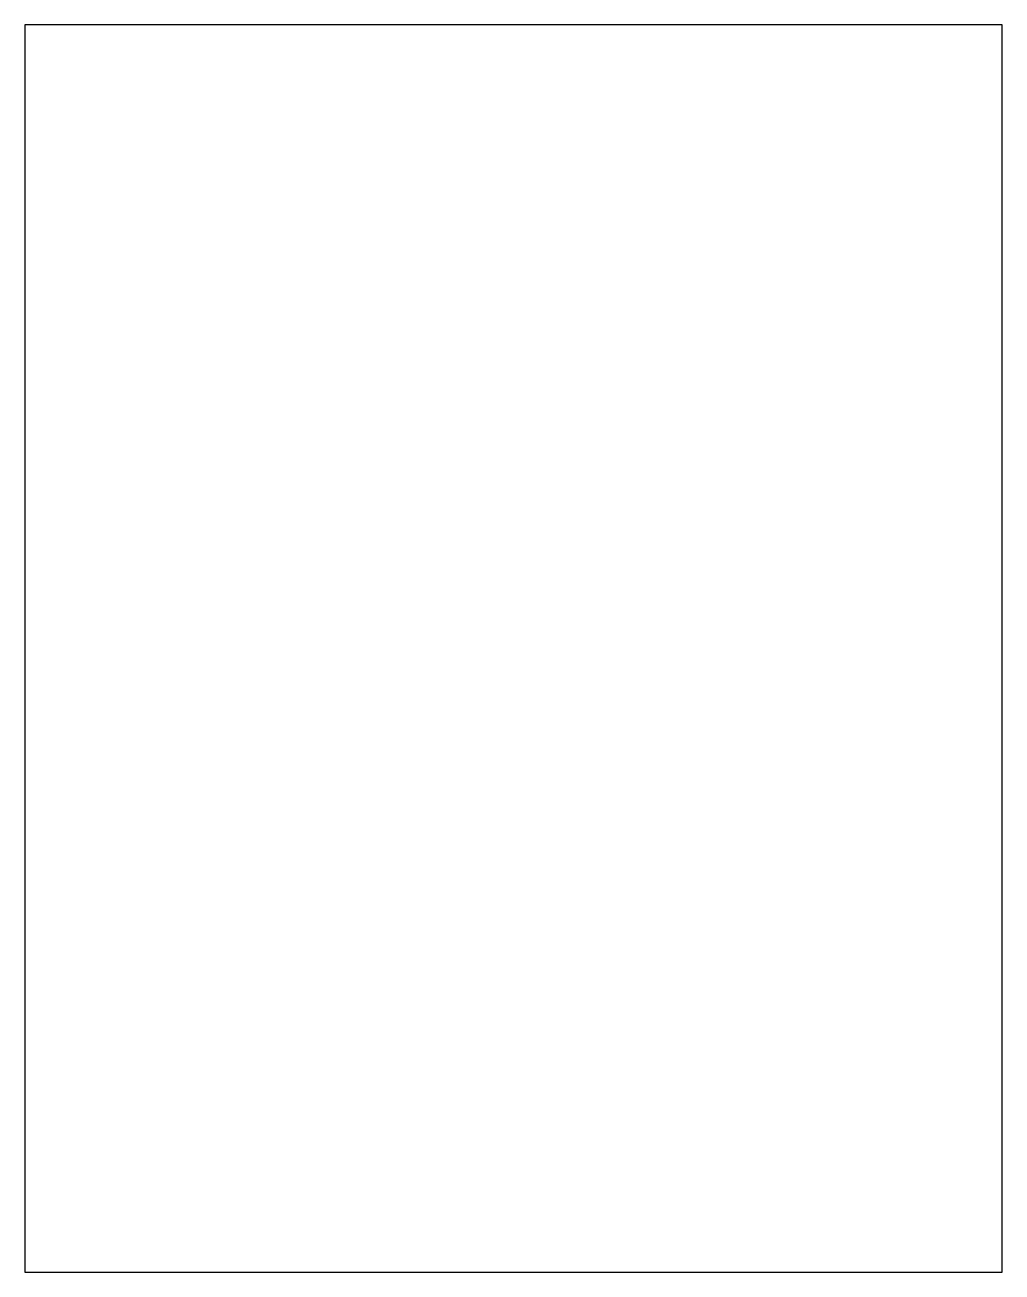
# Model space of a CAD drawing. Extents: x -531 to -473, y 100 to 174.
import ezdxf

# ---------------------------------------------------------------- set-up
doc = ezdxf.new("R2010")
doc.units = 0
doc.layers.get('0').update_dxf_attribs({"linetype": 'CONTINUOUS'})

msp = doc.modelspace()

# ---------------------------------------------------------------- linework, layer by layer
at = {"color": 7, "linetype": 'CONTINUOUS'}
for p, q in [((-473, 174), (-531, 174)), ((-531, 174), (-531, 100)), ((-473, 100), (-473, 174)), ((-531, 100), (-473, 100))]:
    msp.add_line(p, q, dxfattribs=at)

doc.saveas('drawing.dxf')
